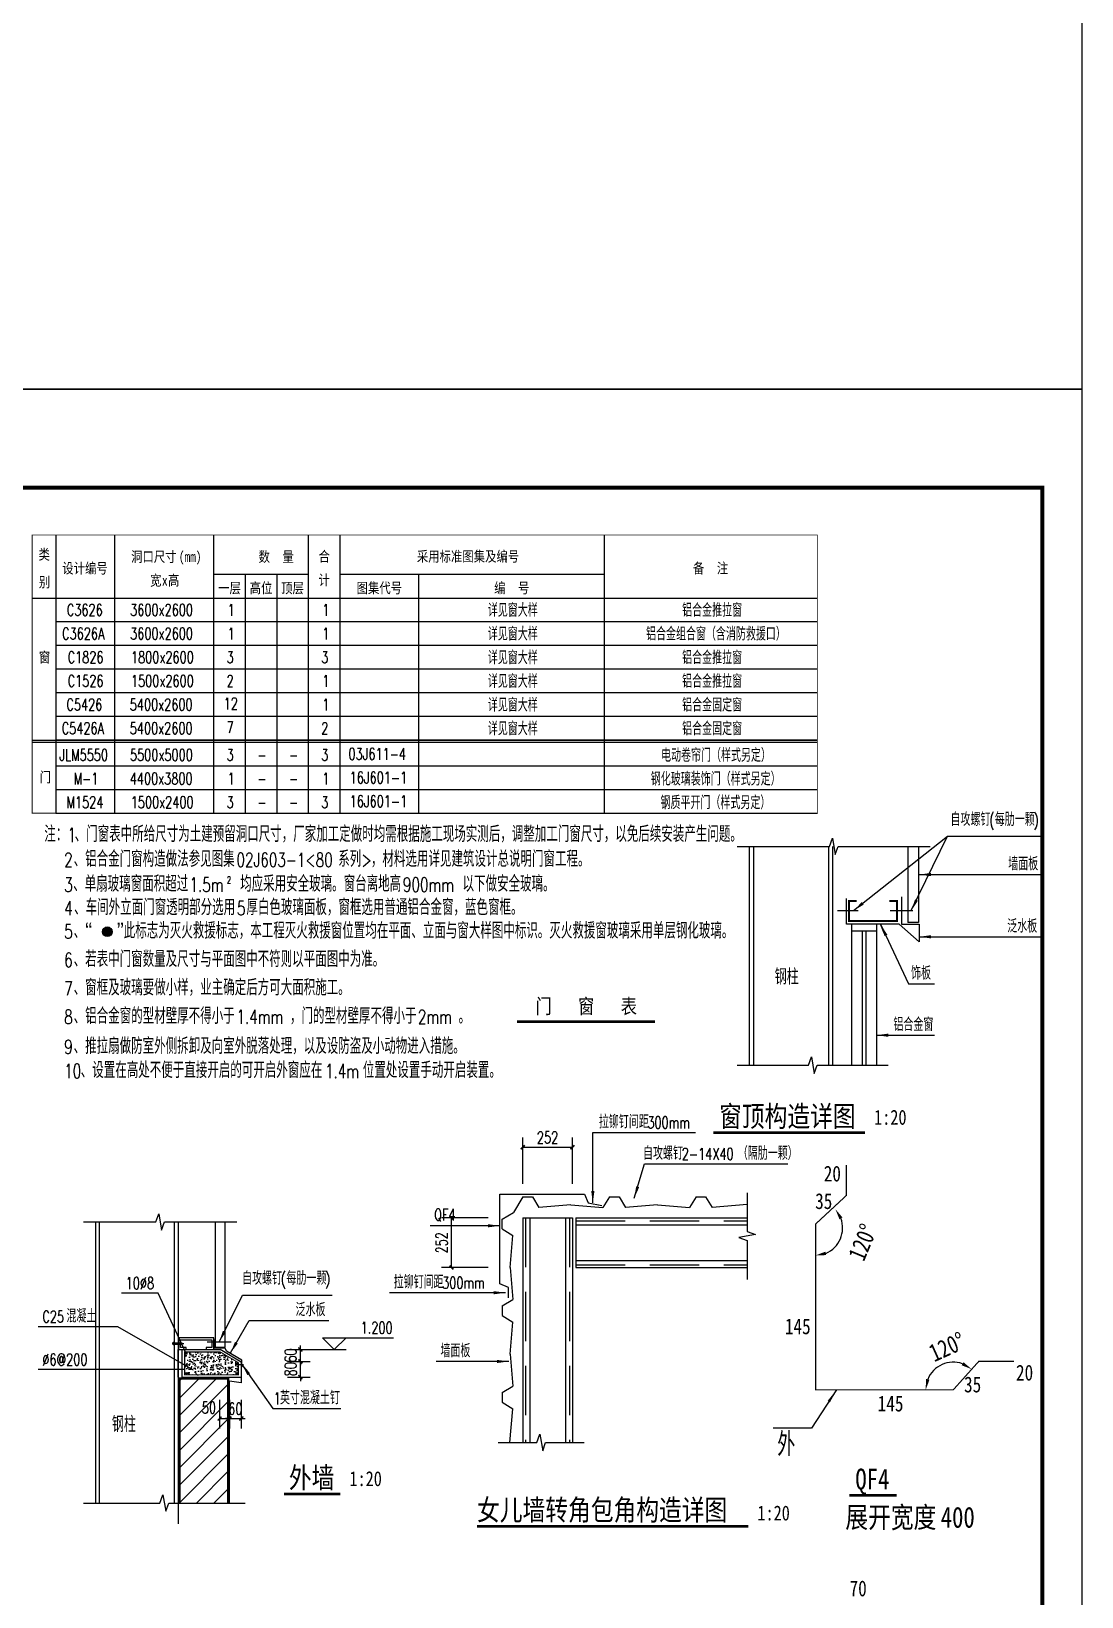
# Model space of a CAD drawing. Header units: millimetres. Extents: x 4455189 to 4808172, y 18512388 to 19204582.
# Drawn here: x 4773657 to 4786974, y 18526786 to 18546622 of the extents above; entities that cross this region are included whole.
import ezdxf

# ---------------------------------------------------------------- set-up
doc = ezdxf.new("R2010")
doc.units = ezdxf.units.MM
doc.header["$LTSCALE"] = 1000
doc.header["$MEASUREMENT"] = 0
doc.linetypes.add('DOTE', pattern=[2.42, 2, -0.2, 0.02, -0.2])
doc.linetypes.add('HIDDEN', pattern=[0.375, 0.25, -0.125])
doc.layers.get('Defpoints').update_dxf_attribs({"color": 1})
for name, color, linetype in [('AXIS_外部', 171, 'Continuous'), ('C型钢', 6, 'Continuous'), ('DOTE', 250, 'DOTE'), ('PUB_DIM', 161, 'Continuous'), ('PUB_TEXT', 7, 'Continuous'), ('PUB_WALL', 9, 'Continuous'), ('TK', 4, 'Continuous'), ('WALL', 9, 'Continuous'), ('WINDOW', 140, 'Continuous'), ('填充', 8, 'Continuous'), ('梁柱', 3, 'Continuous')]:
    doc.layers.add(name, color=color, linetype=linetype)
doc.styles.add('-宋体', font='', dxfattribs={"width": 0.8})
doc.styles.add('_TCH_DIM', font='SIMPLEX', dxfattribs={"bigfont": 'GBCBIG'})
doc.styles.add('_TCH_DIM_T3', font='SIMPLEX', dxfattribs={"width": 0.705882, "bigfont": 'GBCBIG'})
doc.styles.add('_TCH_LABEL', font='COMPLEX', dxfattribs={"bigfont": 'GBCBIG'})
doc.styles.add('TESD', font='tssdeng.shx', dxfattribs={"width": 0.8, "bigfont": '_hztxt.shx'})
doc.styles.add('YAYA', font='', dxfattribs={"width": 0.8, "height": 1})
doc.styles.add('宋体', font='', dxfattribs={"width": 0.8})
doc.styles.add('黑体', font='simhei.ttf', dxfattribs={"width": 0.8})
doc.styles.get('-宋体').set_extended_font_data('SimSun')
doc.styles.get('YAYA').set_extended_font_data('SimSun')
doc.styles.get('宋体').set_extended_font_data('SimSun')
doc.dimstyles.new('_TCH_ARCH&&20', dxfattribs={"dimtxt": 59.5, "dimasz": 20, "dimexe": 50, "dimexo": 60, "dimgap": 20, "dimtad": 1, "dimdec": 0, "dimzin": 0, "dimdsep": 46, "dimtxsty": '_TCH_DIM_T3', "dimblk": 'ARCHTICK', "dimcen": 0.09, "dimclrt": 7, "dimazin": 2, "dimtfac": 1, "dimtdec": 0, "dimtix": 1, "dimtmove": 2, "dimatfit": 3, "dimfxl": 0, "dimtolj": 1, "dimtzin": 0, "dimarcsym": 0})

# ---------------------------------------------------------------- blocks, each defined once
blk = doc.blocks.new('A$C5D7C7B29')
at = {"layer": 'PUB_TEXT', "style": '-宋体', "width": 0.8}
blk.add_text('70', height=400, dxfattribs=at).set_placement((16247, 10084))
blk = doc.blocks.new('_ArchTick')
at = {"color": 0, "linetype": 'ByBlock', "const_width": 0.4}
blk.add_lwpolyline([(-0.5, -0.5), (0.5, 0.5)], dxfattribs=at)
blk = doc.blocks.new('*D444')
at = {"layer": 'Defpoints', "color": 0}
for p in [(1866508.7, 18359504.1), (1866558.7, 18359504.1), (1866558.7, 18359348.6)]:
    blk.add_point(p, dxfattribs=at)
at = {"layer": 'PUB_DIM', "color": 0, "lineweight": -2}
for p, q in [((1866508.7, 18359444.1), (1866508.7, 18359298.6)), ((1866558.7, 18359444.1), (1866558.7, 18359298.6)), ((1866508.7, 18359348.6), (1866558.7, 18359348.6))]:
    blk.add_line(p, q, dxfattribs=at)
at = {"layer": 'PUB_DIM', "color": 0, "lineweight": -2, "xscale": 20, "yscale": 20, "zscale": 20, "rotation": 180}
blk.add_blockref('_ArchTick', (1866508.7, 18359348.6), dxfattribs=at)
at = {"layer": 'PUB_DIM', "color": 0, "lineweight": -2, "xscale": 20, "yscale": 20, "zscale": 20}
blk.add_blockref('_ArchTick', (1866558.7, 18359348.6), dxfattribs=at)
at = {"layer": 'PUB_DIM', "color": 7, "insert": (1866454.7, 18359403.6), "char_height": 59.5, "attachment_point": 5, "style": '_TCH_DIM_T3'}
blk.add_mtext('\\A1;50', dxfattribs=at)
blk = doc.blocks.new('*D445')
at = {"layer": 'Defpoints', "color": 0}
for p in [(1866558.7, 18359504.1), (1866618.7, 18359504.1), (1866618.7, 18359348.6)]:
    blk.add_point(p, dxfattribs=at)
at = {"layer": 'PUB_DIM', "color": 0, "lineweight": -2}
for p, q in [((1866558.7, 18359444.1), (1866558.7, 18359298.6)), ((1866618.7, 18359444.1), (1866618.7, 18359298.6)), ((1866558.7, 18359348.6), (1866538.7, 18359348.6)), ((1866558.7, 18359348.6), (1866618.7, 18359348.6)), ((1866618.7, 18359348.6), (1866638.7, 18359348.6))]:
    blk.add_line(p, q, dxfattribs=at)
at = {"layer": 'PUB_DIM', "color": 0, "lineweight": -2, "xscale": 20, "yscale": 20, "zscale": 20}
blk.add_blockref('_ArchTick', (1866558.7, 18359348.6), dxfattribs=at)
at = {"layer": 'PUB_DIM', "color": 0, "lineweight": -2, "xscale": 20, "yscale": 20, "zscale": 20, "rotation": 180}
blk.add_blockref('_ArchTick', (1866618.7, 18359348.6), dxfattribs=at)
at = {"layer": 'PUB_DIM', "color": 7, "insert": (1866588.7, 18359398.4), "char_height": 59.5, "attachment_point": 5, "style": '_TCH_DIM_T3'}
blk.add_mtext('\\A1;60', dxfattribs=at)
blk = doc.blocks.new('*D446')
at = {"layer": 'Defpoints', "color": 0}
for p in [(1866793.4, 18359638.3), (1866918.3, 18359638.3), (1866793.4, 18359558.3)]:
    blk.add_point(p, dxfattribs=at)
at = {"layer": 'PUB_DIM', "color": 0, "lineweight": -2}
for p, q in [((1866853.4, 18359638.3), (1866968.3, 18359638.3)), ((1866918.3, 18359638.3), (1866918.3, 18359658.3)), ((1866918.3, 18359558.3), (1866918.3, 18359638.3)), ((1866853.4, 18359558.3), (1866968.3, 18359558.3)), ((1866918.3, 18359558.3), (1866918.3, 18359538.3))]:
    blk.add_line(p, q, dxfattribs=at)
at = {"layer": 'PUB_DIM', "color": 0, "lineweight": -2, "xscale": 20, "yscale": 20, "zscale": 20}
for p, rotation in [((1866918.3, 18359638.3), 270), ((1866918.3, 18359558.3), 90)]:
    blk.add_blockref('_ArchTick', p, dxfattribs=dict(at, rotation=rotation))
at = {"layer": 'PUB_DIM', "color": 7, "insert": (1866868.6, 18359598.3), "char_height": 59.5, "attachment_point": 5, "rotation": 90, "style": '_TCH_DIM_T3'}
blk.add_mtext('\\A1;80', dxfattribs=at)
blk = doc.blocks.new('*D447')
at = {"layer": 'Defpoints', "color": 0}
for p in [(1866793.4, 18359698.3), (1866918.3, 18359698.3), (1866793.4, 18359638.3)]:
    blk.add_point(p, dxfattribs=at)
at = {"layer": 'PUB_DIM', "color": 0, "lineweight": -2}
for p, q in [((1866853.4, 18359698.3), (1866968.3, 18359698.3)), ((1866918.3, 18359698.3), (1866918.3, 18359718.3)), ((1866918.3, 18359638.3), (1866918.3, 18359698.3)), ((1866853.4, 18359638.3), (1866968.3, 18359638.3)), ((1866918.3, 18359638.3), (1866918.3, 18359618.3))]:
    blk.add_line(p, q, dxfattribs=at)
at = {"layer": 'PUB_DIM', "color": 0, "lineweight": -2, "xscale": 20, "yscale": 20, "zscale": 20}
for p, rotation in [((1866918.3, 18359698.3), 270), ((1866918.3, 18359638.3), 90)]:
    blk.add_blockref('_ArchTick', p, dxfattribs=dict(at, rotation=rotation))
at = {"layer": 'PUB_DIM', "color": 7, "insert": (1866868.6, 18359668.3), "char_height": 59.5, "attachment_point": 5, "rotation": 90, "style": '_TCH_DIM_T3'}
blk.add_mtext('\\A1;60', dxfattribs=at)
blk = doc.blocks.new('444')
for p, q in [((1866578.7, 18357961.8), (1866578.7, 18357576.5)), ((1866632.7, 18357961.8), (1866632.7, 18357576.5)), ((1866459, 18357521.7), (1866442.1, 18357564.7)), ((1866632.7, 18357576.5), (1866578.7, 18357576.5))]:
    blk.add_line(p, q)
at = {"color": 2}
blk.add_lwpolyline([(1866546, 18357705.5), (1866546, 18357567.7), (1866636, 18357567.7), (1866636, 18357477.7), (1866535.2, 18357567.7), (1866266.9, 18357567.7), (1866266.9, 18357697.7)], dxfattribs=at)
at = {"color": 8, "const_width": 8}
for points in [[(1866327.3, 18357635.9), (1866221.7, 18357635.9)], [(1866604.6, 18357635.9), (1866489.1, 18357635.9)]]:
    blk.add_lwpolyline(points, dxfattribs=at)
at = {"layer": 'PUB_DIM'}
for p, q in [((1866303.3, 18357635.9), (1866779.5, 18358013.2)), ((1866596.5, 18357635.9), (1866779.5, 18358013.2)), ((1866779.5, 18358013.2), (1867251.3, 18358013.2)), ((1866636, 18357818.9), (1866756, 18357818.9)), ((1866756, 18357818.9), (1867251.3, 18357818.9)), ((1866442.1, 18357564.7), (1866582.5, 18357265.2)), ((1866636, 18357503.5), (1866756, 18357503.5)), ((1866756, 18357503.5), (1867251.3, 18357503.5)), ((1866582.5, 18357265.2), (1866714.4, 18357265.2)), ((1866419.5, 18357004.6), (1866597.1, 18357004.6)), ((1866597.1, 18357004.6), (1866714.4, 18357004.6))]:
    blk.add_line(p, q, dxfattribs=at)
for points in [[(1865714.1, 18357961.8), (1866180.9, 18357961.8), (1866196.2, 18358003.8), (1866211, 18357919.8), (1866225.9, 18357961.8), (1866692.7, 18357961.8)], [(1865714.1, 18356852.2), (1866074.3, 18356852.2), (1866089.6, 18356894.2), (1866104.4, 18356810.2), (1866119.3, 18356852.2), (1866479.5, 18356852.2)]]:
    blk.add_lwpolyline(points, dxfattribs=at)
for points in [[(1866636, 18357818.9, 0, 16, 0), (1866696, 18357818.9, 0, 0, 0)], [(1866303.3, 18357635.9, 0, 16, 0), (1866350.4, 18357673.1, 0, 0, 0)], [(1866596.5, 18357635.9, 0, 16, 0), (1866622.7, 18357689.9, 0, 0, 0)], [(1866442.1, 18357564.7, 0, 16, 0), (1866467.6, 18357510.4, 0, 0, 0)], [(1866636, 18357503.5, 0, 16, 0), (1866696, 18357503.5, 0, 0, 0)], [(1866419.5, 18357004.6, 0, 16, 0), (1866479.5, 18357004.6, 0, 0, 0)]]:
    blk.add_lwpolyline(points, format="xyseb", dxfattribs=at)
at = {"layer": 'PUB_DIM', "const_width": 14}
blk.add_lwpolyline([(1865592.1, 18356510.9), (1866361.1, 18356510.9)], dxfattribs=at)
at = {"layer": 'WINDOW'}
for p, q in [((1866293.5, 18357567.7), (1866293.5, 18356852.2)), ((1866419.5, 18357531.7), (1866293.5, 18357531.7)), ((1866347.5, 18357531.7), (1866347.5, 18356852.2)), ((1866365.5, 18357531.7), (1866365.5, 18356852.2)), ((1866419.5, 18357567.7), (1866419.5, 18356852.2))]:
    blk.add_line(p, q, dxfattribs=at)
at = {"layer": 'WINDOW', "const_width": 10}
blk.add_lwpolyline([(1866484.2, 18357685.5), (1866523.5, 18357685.5), (1866523.5, 18357583.3), (1866280.1, 18357583.3), (1866280.1, 18357685.5), (1866319.4, 18357685.5)], dxfattribs=at)
at = {"layer": '梁柱'}
for p, q in [((1865774.1, 18357961.8), (1865774.1, 18356852.2)), ((1865795.7, 18357961.8), (1865795.7, 18356852.2)), ((1866175.7, 18357961.8), (1866175.7, 18356852.2)), ((1866197.3, 18357961.8), (1866197.3, 18356852.2))]:
    blk.add_line(p, q, dxfattribs=at)
at = {"layer": 'PUB_TEXT', "style": '_TCH_DIM'}
for s, p in [('自攻螺钉', (1866795.1, 18358065.4)), ('每肋一颗', (1867019.7, 18358065.4)), ('墙面板', (1867088.1, 18357839.9)), ('泛水板', (1867082.9, 18357524.5)), ('饰板', (1866595.1, 18357286.2)), ('铝合金窗', (1866505.7, 18357025.6))]:
    blk.add_text(s, height=67.52, dxfattribs=at).set_placement(p)
at = {"layer": 'PUB_TEXT'}
for s, height, style, width, p in [('(', 59.5, '_TCH_DIM', 0.705882, (1866991.7, 18358065.4)), (')', 59.5, '_TCH_DIM', 0.705882, (1867216.3, 18358065.4)), ('钢柱', 80, 'TESD', 0.8, (1865903.8, 18357260.9)), ('窗顶构造详图', 105.74, '宋体', 0.8, (1865621.7, 18356540.9)), ('1:20', 75.53, '宋体', 0.8, (1866407.8, 18356550.9))]:
    blk.add_text(s, height=height, dxfattribs=dict(at, style=style, width=width)).set_placement(p)
blk = doc.blocks.new('_ARROW')
blk.add_solid([(0, 0), (-1, 0.1), (-1, -0.1)])
blk = doc.blocks.new('*D448')
at = {"layer": 'Defpoints', "color": 0}
for p in [(1959364.5, 18606336.6), (1959610, 18606336.6), (1959610, 18606084.6)]:
    blk.add_point(p, dxfattribs=at)
at = {"layer": 'PUB_DIM', "color": 0, "lineweight": -2}
for p, q in [((1959550, 18606336.6), (1959314.5, 18606336.6)), ((1959364.5, 18606084.6), (1959364.5, 18606336.6)), ((1959550, 18606084.6), (1959314.5, 18606084.6))]:
    blk.add_line(p, q, dxfattribs=at)
at = {"layer": 'PUB_DIM', "color": 0, "lineweight": -2, "xscale": 20, "yscale": 20, "zscale": 20}
for p, rotation in [((1959364.5, 18606336.6), 90), ((1959364.5, 18606084.6), 270)]:
    blk.add_blockref('_ArchTick', p, dxfattribs=dict(at, rotation=rotation))
at = {"layer": 'PUB_DIM', "color": 7, "insert": (1959314.8, 18606210.6), "char_height": 59.5, "attachment_point": 5, "rotation": 90, "style": '_TCH_DIM_T3'}
blk.add_mtext('\\A1;252', dxfattribs=at)
blk = doc.blocks.new('*D449')
at = {"layer": 'Defpoints', "color": 0}
for p in [(1959977.8, 18606694.3), (1959725.8, 18606448.8), (1959977.8, 18606448.8)]:
    blk.add_point(p, dxfattribs=at)
at = {"layer": 'PUB_DIM', "color": 0, "lineweight": -2}
for p, q in [((1959725.8, 18606508.8), (1959725.8, 18606744.3)), ((1959977.8, 18606508.8), (1959977.8, 18606744.3)), ((1959725.8, 18606694.3), (1959977.8, 18606694.3))]:
    blk.add_line(p, q, dxfattribs=at)
at = {"layer": 'PUB_DIM', "color": 0, "lineweight": -2, "xscale": 20, "yscale": 20, "zscale": 20, "rotation": 180}
blk.add_blockref('_ArchTick', (1959725.8, 18606694.3), dxfattribs=at)
at = {"layer": 'PUB_DIM', "color": 0, "lineweight": -2, "xscale": 20, "yscale": 20, "zscale": 20}
blk.add_blockref('_ArchTick', (1959977.8, 18606694.3), dxfattribs=at)
at = {"layer": 'PUB_DIM', "color": 7, "insert": (1959851.8, 18606744), "char_height": 59.5, "attachment_point": 5, "style": '_TCH_DIM_T3'}
blk.add_mtext('\\A1;252', dxfattribs=at)
blk = doc.blocks.new('GeYuanFrame_53740126', base_point=(18.76, 4.34))
at = {"layer": 'TK'}
blk.add_line((43.76, 414.34), (602.76, 414.34), dxfattribs=at)
blk.add_lwpolyline([(18.76, 424.34), (612.76, 424.34), (612.76, 4.34), (18.76, 4.34), (18.76, 424.34)], dxfattribs=at)
at = {"layer": 'TK', "const_width": 1}
blk.add_lwpolyline([(602.76, 414.34), (43.76, 414.34), (43.76, 14.34), (602.76, 14.34)], close=True, dxfattribs=at)
blk = doc.blocks.new('333')
h = blk.add_hatch()
h.set_pattern_fill('混凝土', color=8, scale=6, style=0)
h.set_pattern_definition([(50, (-3829293.443, 456875.774), (43.035610956, -3.7651281), [4.5, -49.5]), (355, (-3829293.443, 456875.774), (-8.32508002, 45.13152802), [3.6, -39.6]), (100.4514, (-3829289.857, 456875.46), (34.7105629, 41.36637252), [3.8244114, -42.06852672]), (46.1842, (-3829293.443, 456887.774), (64.03446292, -9.93114086), [6.75, -74.25]), (96.6356, (-3829288.107, 456886.947), (56.07976233, 58.44707225), [5.73661728, -63.10278]), (351.1842, (-3829293.44, 456887.774), (56.0797167, 58.44711606), [5.4, -59.4]), (21, (-3829287.443, 456884.774), (35.81442313, -24.15713344), [4.5, -49.5]), (326, (-3829287.443, 456884.774), (14.59891992, 43.5090027), [3.6, -39.6]), (71.4514, (-3829284.46, 456882.76), (50.413357715, 19.3518298), [3.8244114, -42.06852672]), (37.5, (-3829293.443, 456875.774), (0.729591319, 19.97363123), [0, -39.12, 0, -40.2, 0, -39.75]), (7.5, (-3829293.443, 456875.774), (15.784172247, 23.664702713), [0, -22.92, 0, -38.22, 0, -15.15]), (327.5, (-3829306.823, 456875.774), (32.02934617, -1.353292304), [0, -15, 0, -46.8, 0, -62.1]), (317.5, (-3829312.823, 456875.774), (34.99117016, 6.00629894), [0, -19.5, 0, -31.08, 0, -44.1])])
h.paths.add_polyline_path([(1866601.7, 18359623.9, -0.14853), (1866601, 18359621.5), (1866603.9, 18359621.5), (1866603.9, 18359623.2), (1866603.9, 18359631.7), (1866512.4, 18359686), (1866508.2, 18359685.2, -0.414214), (1866512.5, 18359680.9, -1), (1866503.9, 18359680.9, -0.414214), (1866508.2, 18359685.2), (1866335, 18359686), (1866336.9, 18359681.9, -0.546875), (1866343, 18359677.9, -1), (1866334.4, 18359677.9, -0.292929), (1866336.9, 18359681.9), (1866335, 18359686), (1866331.4, 18359686), (1866331.4, 18359623.2), (1866331.4, 18359570.5), (1866603.9, 18359570.5), (1866603, 18359577.7, -1), (1866594.4, 18359577.7, -1), (1866603, 18359577.7), (1866603.9, 18359621.5), (1866601, 18359621.5, -0.741357), (1866593.1, 18359623.9, -1)])
h.paths.add_polyline_path([(1866342.2, 18359577.7, -1), (1866333.6, 18359577.7, -1)], flags=16)
for points in [[(1866343, 18359677.9, 1), (1866334.4, 18359677.9, 1)], [(1866512.5, 18359680.9, 1), (1866503.9, 18359680.9, 1)], [(1866342.2, 18359577.7, 1), (1866333.6, 18359577.7, 1)], [(1866601.7, 18359623.9, 1), (1866593.1, 18359623.9, 1)], [(1866603, 18359577.7, 1), (1866594.4, 18359577.7, 1)]]:
    blk.add_hatch(color=256).paths.add_polyline_path(points)
at = {"layer": '填充'}
h = blk.add_hatch(dxfattribs=at)
h.set_pattern_fill('ANSI31', color=256, scale=500, style=0)
h.set_pattern_definition([(45, (1882112.5, 18446482.18), (-44.194174, 44.194174), [])])
h.paths.add_polyline_path([(1866552.7, 18359552.3), (1866304.7, 18359552.3), (1866304.7, 18358920.4), (1866552.7, 18358920.4)])
h.paths.add_polyline_path([(1866416.8, 18359457.6), (1866570.2, 18359457.6), (1866570.2, 18359367.6), (1866416.8, 18359367.6)], flags=9)
for p, q in [((1866485.5, 18360345), (1866485.5, 18359710)), ((1866535.5, 18360345), (1866535.5, 18359710)), ((1866277.4, 18359732.3), (1866313.6, 18359732.3)), ((1866277.4, 18359725.9), (1866313.6, 18359725.9)), ((1866298.7, 18359558.3), (1866298.7, 18359698.3)), ((1866313.6, 18359732.3), (1866327.1, 18359729.1)), ((1866313.6, 18359725.9), (1866327.1, 18359729.1)), ((1866317.6, 18359698.3), (1866511.3, 18359698.3)), ((1866318.7, 18359558.3), (1866318.7, 18359698.3)), ((1866485.5, 18359710), (1866535.5, 18359710)), ((1866618.7, 18359634.6), (1866511.3, 18359698.3)), ((1866618.7, 18359634.6), (1866618.7, 18359529.4)), ((1866651.3, 18359586.5), (1866622, 18359622.2)), ((1866318.7, 18359558.3), (1866618.7, 18359558.3)), ((1866618.7, 18359529.4), (1866558.7, 18359537.6))]:
    blk.add_line(p, q)
at = {"color": 2}
blk.add_lwpolyline([(1866622, 18359608.2), (1866622, 18359643.7), (1866543.8, 18359690), (1866537.3, 18359706.1), (1866482.5, 18359706.1), (1866482.5, 18359749.5)], dxfattribs=at)
blk.add_lwpolyline([(1866273.8, 18359736.4), (1866276.4, 18359736.4), (1866277.4, 18359735.4), (1866277.4, 18359722.9), (1866276.4, 18359721.9), (1866273.8, 18359721.9), (1866272.8, 18359722.9), (1866272.8, 18359735.4)], close=True)
blk.add_lwpolyline([(1866331.4, 18359623.2, 6, 6, 0), (1866331.4, 18359686, 6, 6, 0), (1866512.4, 18359686, 5, 5, 0), (1866603.9, 18359631.7, 5, 5, 0), (1866603.9, 18359631.7, 5, 5, 0), (1866603.9, 18359623.2, 5, 5, 0)], format="xyseb")
at = {"color": 8}
for points, const_width in [([(1866444.7, 18359736.1), (1866567.9, 18359736.1)], 6), ([(1866596.6, 18359621.5), (1866631.5, 18359621.5)], 8)]:
    blk.add_lwpolyline(points, dxfattribs=dict(at, const_width=const_width))
at = {"const_width": 6}
for points in [[(1866603.9, 18359623.2), (1866603.9, 18359570.5), (1866331.4, 18359570.5), (1866331.4, 18359623.2)], [(1866590.6, 18359635), (1866590.6, 18359613.4)], [(1866591.3, 18359571.8), (1866591.3, 18359588.2)]]:
    blk.add_lwpolyline(points, dxfattribs=at)
for centre in [(1866338.7, 18359677.9), (1866508.2, 18359680.9), (1866337.9, 18359577.7), (1866597.4, 18359623.9), (1866598.7, 18359577.7)]:
    blk.add_circle(centre, 4.33)
blk.add_arc((1866272.8, 18359729.1), 3.2, 90, 270)
at = {"layer": 'C型钢'}
blk.add_lwpolyline([(1866439.8, 18359698.3), (1866479.8, 18359698.3), (1866479.8, 18359758.3), (1866299.8, 18359758.3), (1866299.8, 18359698.3), (1866339.8, 18359698.3), (1866339.8, 18359708.3), (1866309.8, 18359708.3), (1866309.8, 18359748.3), (1866469.8, 18359748.3), (1866469.8, 18359708.3), (1866439.8, 18359708.3)], close=True, dxfattribs=at)
at = {"layer": 'DOTE'}
blk.add_line((1866298.7, 18360306.7), (1866298.7, 18358814.2), dxfattribs=at)
at = {"layer": 'PUB_DIM'}
for p, q in [((1866197.9, 18359984.1), (1866011.6, 18359984.1)), ((1866338.7, 18359677.9), (1866197.9, 18359984.1)), ((1866506.3, 18359736.1), (1866624.5, 18359974.5)), ((1866624.5, 18359974.5), (1867079.1, 18359974.5)), ((1866564.1, 18359680.9), (1866658.6, 18359846.3)), ((1866658.6, 18359846.3), (1867062.3, 18359846.3)), ((1865992.8, 18359814.1), (1865589, 18359814.1)), ((1866377.2, 18359594.1), (1865992.8, 18359814.1)), ((1867090.3, 18359698.3), (1867030.3, 18359758.3)), ((1867030.3, 18359758.3), (1867390.3, 18359758.3)), ((1867090.3, 18359698.3), (1867150.3, 18359758.3)), ((1866950.3, 18359698.3), (1867150.3, 18359698.3)), ((1865634.2, 18359596.8), (1865589, 18359596.8)), ((1866331.4, 18359596.8), (1865634.2, 18359596.8)), ((1866622, 18359622.2), (1866779.5, 18359399.5)), ((1866779.5, 18359399.5), (1867123.4, 18359399.5))]:
    blk.add_line(p, q, dxfattribs=at)
for points in [[(1865818.7, 18360345), (1866184.6, 18360345), (1866199.9, 18360387), (1866214.7, 18360303), (1866229.6, 18360345), (1866595.5, 18360345)], [(1865818.7, 18358920.4), (1866206.2, 18358920.4), (1866221.5, 18358962.4), (1866236.3, 18358878.4), (1866251.2, 18358920.4), (1866638.7, 18358920.4)]]:
    blk.add_lwpolyline(points, dxfattribs=at)
for points in [[(1866506.3, 18359736.1, 0, 16, 0), (1866532.9, 18359789.9, 0, 0, 0)], [(1866564.1, 18359680.9, 0, 16, 0), (1866593.8, 18359733, 0, 0, 0)], [(1866622, 18359622.2, 0, 16, 0), (1866656.6, 18359573.2, 0, 0, 0)]]:
    blk.add_lwpolyline(points, format="xyseb", dxfattribs=at)
at = {"layer": 'PUB_DIM', "const_width": 14}
blk.add_lwpolyline([(1866834.6, 18358966.1), (1867120.6, 18358966.1)], dxfattribs=at)
at = {"layer": 'WALL'}
for p, q in [((1866298.7, 18359558.3), (1866298.7, 18358920.4)), ((1866558.7, 18358920.4), (1866558.7, 18359537.6))]:
    blk.add_line(p, q, dxfattribs=at)
at = {"layer": 'WALL', "const_width": 12}
blk.add_lwpolyline([(1866552.7, 18358920.4), (1866552.7, 18359552.3), (1866304.7, 18359552.3), (1866304.7, 18358920.4)], dxfattribs=at)
at = {"layer": '梁柱'}
for p, q in [((1865878.7, 18360345), (1865878.7, 18358920.4)), ((1865898.7, 18360345), (1865898.7, 18358920.4)), ((1866278.7, 18360345), (1866278.7, 18358920.4)), ((1866298.7, 18360345), (1866298.7, 18358920.4))]:
    blk.add_line(p, q, dxfattribs=at)
at = {"layer": 'PUB_TEXT'}
for s, height, style, width, p in [('10%%C8', 59.5, '_TCH_DIM', 0.705882, (1866032.6, 18360005.1)), ('(', 59.5, '_TCH_DIM', 0.705882, (1866819.5, 18360026.6)), (')', 59.5, '_TCH_DIM', 0.705882, (1867044.1, 18360026.6)), ('C25', 59.5, '_TCH_DIM', 0.705882, (1865610, 18359835.1)), ('1.200', 59.5, '_TCH_DIM', 0.705882, (1867224.3, 18359779.3)), ('%%C6@200', 59.5, '_TCH_DIM', 0.705882, (1865610, 18359617.8)), ('1', 59.5, '_TCH_DIM', 0.705882, (1866783, 18359420.5)), ('钢柱', 80, 'TESD', 0.8, (1865962.7, 18359279.7)), ('外墙', 105.74, '宋体', 0.8, (1866860.1, 18358996.1)), ('1:20', 75.53, '宋体', 0.8, (1867167.3, 18359006.1))]:
    blk.add_text(s, height=height, dxfattribs=dict(at, style=style, width=width)).set_placement(p)
at = {"layer": 'PUB_TEXT', "style": '_TCH_DIM'}
for s, p in [('自攻螺钉', (1866622.9, 18360026.6)), ('每肋一颗', (1866847.5, 18360026.6)), ('混凝土', (1865732, 18359835.1)), ('泛水板', (1866893.8, 18359867.3)), ('英寸混凝土钉', (1866815, 18359420.5))]:
    blk.add_text(s, height=67.52, dxfattribs=at).set_placement(p)
at = {"layer": 'PUB_DIM'}
for p1, p2, distance, picture, middle in [((1866793.4, 18359638.3), (1866793.4, 18359698.3), -124.9, '*D447', (1866868.6, 18359668.3)), ((1866793.4, 18359558.3), (1866793.4, 18359638.3), -124.9, '*D446', (1866868.6, 18359598.3)), ((1866558.7, 18359504.1), (1866618.7, 18359504.1), -155.4, '*D445', (1866588.7, 18359398.4))]:
    dim = blk.add_aligned_dim(p1=p1, p2=p2, distance=distance, dimstyle='_TCH_ARCH&&20', dxfattribs=at)
    dim.commit()
    dim.dimension.update_dxf_attribs({"geometry": picture, "text_midpoint": middle})
dim = blk.add_linear_dim(base=(1866558.7, 18359348.6), p1=(1866508.7, 18359504.1), p2=(1866558.7, 18359504.1), angle=0, dimstyle='_TCH_ARCH&&20', dxfattribs=at)
dim.commit()
dim.dimension.update_dxf_attribs({"geometry": '*D444', "text_midpoint": (1866454.7, 18359403.6), "dimtype": 161})
blk = doc.blocks.new('4A')
at = {"color": 3}
for p, q in [((1959726.3, 18606442.4), (1959678.4, 18606363.1)), ((1959726.3, 18606442.4), (1959775, 18606442.4)), ((1959775, 18606442.4), (1959807.6, 18606388.4)), ((1960165.5, 18606442.4), (1960132.9, 18606388.4)), ((1960165.5, 18606442.4), (1960214.2, 18606442.4)), ((1960214.2, 18606442.4), (1960246.8, 18606388.4)), ((1960604.7, 18606442.4), (1960572.1, 18606388.4)), ((1960604.7, 18606442.4), (1960653.4, 18606442.4)), ((1960653.4, 18606442.4), (1960686, 18606388.4)), ((1959622.2, 18606329.1), (1959678.4, 18606363.1)), ((1959970.2, 18606402.8), (1959807.6, 18606388.4)), ((1959970.2, 18606402.8), (1960132.9, 18606388.4)), ((1960409.4, 18606402.8), (1960246.8, 18606388.4)), ((1960409.4, 18606402.8), (1960572.1, 18606388.4)), ((1960864.6, 18606404.2), (1960686, 18606388.4)), ((1959622.2, 18606280.5), (1959622.2, 18606329.1)), ((1959622.2, 18606280.5), (1959676.2, 18606247.8)), ((1959726, 18606336.6), (1959978, 18606336.6)), ((1959726, 18606336.6), (1959726, 18605198.1)), ((1959762, 18606336.6), (1959762, 18605198.1)), ((1959942, 18606336.6), (1959942, 18605198.1)), ((1959978, 18606336.6), (1959978, 18605198.1)), ((1959996, 18606336.6), (1959996, 18606084.6)), ((1959996, 18606336.6), (1960864.6, 18606336.6)), ((1959996, 18606300.6), (1960864.6, 18606300.6)), ((1959661.8, 18606085.2), (1959676.2, 18606247.8)), ((1959996, 18606120.6), (1960864.6, 18606120.6)), ((1959661.8, 18606085.2), (1959676.2, 18605922.6)), ((1959996, 18606084.6), (1960864.6, 18606084.6)), ((1959622.2, 18605889.9), (1959676.2, 18605922.6)), ((1959622.2, 18605889.9), (1959622.2, 18605841.3)), ((1959622.2, 18605841.3), (1959676.2, 18605808.6)), ((1959661.8, 18605646), (1959676.2, 18605808.6)), ((1959661.8, 18605646), (1959676.2, 18605483.4)), ((1959622.2, 18605450.7), (1959676.2, 18605483.4)), ((1959622.2, 18605450.7), (1959622.2, 18605402.1)), ((1959622.2, 18605402.1), (1959676.2, 18605369.4)), ((1959661, 18605198.1), (1959676.2, 18605369.4))]:
    blk.add_line(p, q, dxfattribs=at)
at = {"color": 4, "linetype": 'HIDDEN'}
for p, q in [((1959740.4, 18606336.6), (1959740.4, 18605198.1)), ((1959963.6, 18606336.6), (1959963.6, 18605198.1)), ((1959996, 18606322.2), (1960864.6, 18606322.2)), ((1959996, 18606099), (1960864.6, 18606099))]:
    blk.add_line(p, q, dxfattribs=at)
at = {"color": 2}
blk.add_lwpolyline([(1959654.3, 18605930.7), (1959654.3, 18605983.6), (1959610, 18606002), (1959610, 18606456.9), (1960039.5, 18606456.9), (1960057.8, 18606412.5), (1960127.5, 18606398.5)], dxfattribs=at)
at = {"color": 0, "linetype": 'ByBlock'}
for centre, start, end in [((1961208.4, 18606285.6), 292.8853, 20.30957), ((1961909.5, 18605465.1), 70.33966, 157.76394)]:
    blk.add_arc(centre, 140, start, end, dxfattribs=at)
for points in [[(1961347.4, 18606338.9), (1961332, 18606329.5), (1961311.6, 18606380.3)], [(1961261, 18606165.4), (1961264.7, 18606147.8), (1961210, 18606145.6)], [(1961952, 18605589.3), (1961961.2, 18605604.7), (1962003, 18605569.4)], [(1961771.1, 18605519.9), (1961788.7, 18605516.4), (1961769.5, 18605465.1)]]:
    blk.add_solid(points, dxfattribs=at)
at = {"layer": 'Defpoints', "color": 0, "linetype": 'ByBlock'}
for p in [(1961306.8, 18606185.9), (1961904.4, 18605605.1), (1962038.6, 18605609.1), (1961211.6, 18605465.1), (1961909.5, 18605465.1), (1961909.5, 18605465.1)]:
    blk.add_point(p, dxfattribs=at)
at = {"layer": 'PUB_DIM'}
for p, q in [((1960081.4, 18606412.2), (1960081.4, 18606769.2)), ((1960081.4, 18606769.2), (1960602.9, 18606769.2)), ((1960291.5, 18606436.5), (1960343.5, 18606609.7)), ((1960343.5, 18606609.7), (1961070.3, 18606609.7)), ((1959295.6, 18606296.4), (1959256.1, 18606296.4)), ((1959610, 18606296.4), (1959295.6, 18606296.4)), ((1959380, 18605957.1), (1959050.5, 18605957.1)), ((1959638.7, 18605957.1), (1959380, 18605957.1)), ((1959497.2, 18605608.7), (1959287.7, 18605608.7)), ((1959655, 18605608.7), (1959497.2, 18605608.7))]:
    blk.add_line(p, q, dxfattribs=at)
for points in [[(1960291.5, 18606436.5, 0, 16, 0), (1960308.7, 18606494, 0, 0, 0)], [(1960081.4, 18606412.2, 0, 16, 0), (1960081.4, 18606472.2, 0, 0, 0)], [(1959610, 18606296.4, 0, 16, 0), (1959550, 18606296.4, 0, 0, 0)], [(1959638.7, 18605957.1, 0, 16, 0), (1959578.7, 18605957.1, 0, 0, 0)], [(1959655, 18605608.7, 0, 16, 0), (1959595, 18605608.7, 0, 0, 0)]]:
    blk.add_lwpolyline(points, format="xyseb", dxfattribs=at)
for points in [[(1960864.6, 18606464.2), (1960864.6, 18606266.9), (1960906.6, 18606251.6), (1960822.6, 18606236.8), (1960864.6, 18606221.9), (1960864.6, 18606024.6)], [(1961317.4, 18605465.1), (1961189.8, 18605270.1), (1960996.3, 18605270.1)], [(1959601, 18605198.1), (1959797, 18605198.1), (1959812.3, 18605240.1), (1959827.1, 18605156.1), (1959842, 18605198.1), (1960038, 18605198.1)]]:
    blk.add_lwpolyline(points, dxfattribs=at)
at = {"layer": 'PUB_DIM', "const_width": 14}
for points in [[(1961382.7, 18604929.7), (1961621.5, 18604929.7)], [(1959494.2, 18604773.4), (1960869.5, 18604773.4)]]:
    blk.add_lwpolyline(points, dxfattribs=at)
at = {"layer": 'PUB_TEXT', "const_width": 6}
blk.add_lwpolyline([(1962218, 18605609.1), (1962038.6, 18605609.1), (1961909.5, 18605465.1), (1961211.6, 18605465.1), (1961211.6, 18606305.6), (1961366.7, 18606449.5), (1961366.7, 18606604.5)], dxfattribs=at)
at = {"layer": 'PUB_DIM', "xscale": -72.00000184469263, "yscale": 72.00000184468618, "zscale": 72.00000184468614, "rotation": 236.802416296985}
blk.add_blockref('_ARROW', (1961317.4, 18605465.1), dxfattribs=at)
at = {"color": 0, "linetype": 'ByBlock', "char_height": 90, "attachment_point": 5, "style": '-宋体'}
for insert, rotation in [((1961450.1, 18606212.9), 67.38791), ((1961877.9, 18605682.3), 24.20755)]:
    blk.add_mtext('\\A1;120°', dxfattribs=dict(at, insert=insert, rotation=rotation))
at = {"layer": 'PUB_TEXT', "style": '_TCH_DIM'}
for s, p in [('拉铆钉间距', (1960112.1, 18606790.2)), ('自攻螺钉', (1960336, 18606630.7)), ('（隔肋一颗）', (1960816.6, 18606630.7)), ('拉铆钉间距', (1959071.5, 18605978.1)), ('墙面板', (1959308.7, 18605629.7))]:
    blk.add_text(s, height=67.52, dxfattribs=at).set_placement(p)
at = {"layer": 'PUB_TEXT'}
for s, height, style, width, p in [('300mm', 59.5, '_TCH_DIM', 0.705882, (1960357.9, 18606790.2)), ('2-14X40', 59.5, '_TCH_DIM', 0.705882, (1960532.6, 18606630.7)), ('20', 80, '-宋体', 0.8, (1961252.6, 18606520.9)), ('35', 80, '-宋体', 0.8, (1961208.9, 18606381.4)), ('QF4', 59.5, '_TCH_DIM', 0.705882, (1959277.1, 18606323.1)), ('300mm', 59.5, '_TCH_DIM', 0.705882, (1959317.3, 18605978.1)), ('145', 80, '-宋体', 0.8, (1961055.4, 18605746.6)), ('20', 80, '-宋体', 0.8, (1962227.6, 18605512.1)), ('35', 80, '-宋体', 0.8, (1961964.1, 18605452)), ('145', 80, '-宋体', 0.8, (1961526.2, 18605355.5)), ('外', 120, 'TESD', 0.8, (1961016.9, 18605128.6)), ('QF4', 105.74, '宋体', 0.8, (1961412.7, 18604959.7)), ('女儿墙转角包角构造详图', 105.738, '宋体', 0.8, (1959494.2, 18604803.4)), ('1:20', 75.53, '宋体', 0.8, (1960916.1, 18604802.8)), ('展开宽度', 105.74, '宋体', 0.8, (1961361.9, 18604766.1)), ('400', 105.74, '宋体', 0.8, (1961845.8, 18604766.1))]:
    blk.add_text(s, height=height, dxfattribs=dict(at, style=style, width=width)).set_placement(p)
at = {"layer": 'PUB_DIM'}
for p1, p2, picture, middle in [((1959725.8, 18606448.8), (1959977.8, 18606448.8), '*D449', (1959851.8, 18606744)), ((1959610, 18606084.6), (1959610, 18606336.6), '*D448', (1959314.8, 18606210.6))]:
    dim = blk.add_aligned_dim(p1=p1, p2=p2, distance=245.5, dimstyle='_TCH_ARCH&&20', dxfattribs=at)
    dim.commit()
    dim.dimension.update_dxf_attribs({"geometry": picture, "text_midpoint": middle})

msp = doc.modelspace()

# ---------------------------------------------------------------- hatches: boundary and pattern name
h = msp.add_hatch(color=1)
edge = h.paths.add_edge_path()
edge.add_arc((4774620.5, 18535212.6), 60, 0, 360)

# ---------------------------------------------------------------- linework, layer by layer
for p, q in [((4774717.8, 18536714.7), (4774717.8, 18540239.7)), ((4777167.8, 18539739.7), (4775967.8, 18539739.7)), ((4780917.8, 18539739.7), (4777567.8, 18539739.7)), ((4783622.7, 18539139.7), (4773967.8, 18539139.7)), ((4783622.7, 18538839.7), (4773967.8, 18538839.7)), ((4783622.7, 18538539.7), (4773967.8, 18538539.7)), ((4783622.7, 18538239.7), (4773967.8, 18538239.7)), ((4783622.7, 18538239.7), (4773967.8, 18538239.7)), ((4783622.7, 18537939.7), (4773967.8, 18537939.7)), ((4783622.7, 18537639.7), (4773967.8, 18537639.7)), ((4783622.7, 18537639.7), (4773967.8, 18537639.7)), ((4783622.7, 18537639.7), (4773967.8, 18537639.7)), ((4783622.7, 18537639.7), (4773967.8, 18537639.7)), ((4783622.7, 18537639.7), (4773967.8, 18537639.7)), ((4783622.7, 18537639.7), (4773967.8, 18537639.7)), ((4783622.7, 18537639.7), (4773967.8, 18537639.7)), ((4783622.7, 18537639.7), (4773967.8, 18537639.7))]:
    msp.add_line(p, q)
msp.add_lwpolyline([(4786974.2, 18542088.3), (4767459.5, 18542088.3), (4767459.5, 18556210.3), (4786974.2, 18556210.3)], close=True)
at = {"color": 0}
msp.add_circle((4774620.5, 18535212.6), 60, dxfattribs=at)
at = {"layer": 'PUB_DIM', "const_width": 35}
msp.add_lwpolyline([(4779812.7, 18534072.4), (4781562.7, 18534072.4)], dxfattribs=at)
at = {"layer": 'PUB_TEXT'}
for p, q in [((4773967.8, 18540239.7), (4773967.8, 18536714.7)), ((4775967.8, 18540232.3), (4775967.8, 18536714.7)), ((4777167.8, 18540237.2), (4777167.8, 18536714.7)), ((4777567.8, 18540239.7), (4777567.8, 18536714.7)), ((4780917.8, 18540239.7), (4780917.8, 18536714.7)), ((4776367.8, 18539739.7), (4776367.8, 18536714.7)), ((4776767.8, 18539739.7), (4776767.8, 18536714.7)), ((4776767.8, 18539739.7), (4776767.8, 18536714.7)), ((4776767.8, 18539739.7), (4776767.8, 18536714.7)), ((4776767.8, 18539739.7), (4776767.8, 18536714.7)), ((4777167.8, 18539739.7), (4777167.8, 18536714.7)), ((4778567.8, 18539739.7), (4778567.8, 18536714.7)), ((4773667.8, 18539439.7), (4783622.7, 18539439.7)), ((4773667.8, 18537639.7), (4783622.7, 18537639.7)), ((4773667.8, 18537614.7), (4783622.7, 18537614.7)), ((4773967.8, 18537614.7), (4783622.7, 18537614.7)), ((4773967.8, 18537314.7), (4780917.8, 18537314.7)), ((4773967.8, 18537314.7), (4783622.7, 18537314.7)), ((4773967.8, 18537014.7), (4783622.7, 18537014.7)), ((4773967.8, 18536714.7), (4783622.7, 18536714.7))]:
    msp.add_line(p, q, dxfattribs=at)
at = {"layer": 'PUB_TEXT', "const_width": 10}
msp.add_lwpolyline([(4783622.7, 18536714.7), (4783622.7, 18540239.7), (4773667.8, 18540239.7), (4773667.8, 18536714.7)], close=True, dxfattribs=at)

# ---------------------------------------------------------------- block references
at = {"xscale": 0.5, "yscale": 0.5, "zscale": 0.5}
msp.add_blockref('A$C5D7C7B29', (4775907.6, 18521748.9), dxfattribs=at)
at = {"layer": 'AXIS_外部', "xscale": 50, "yscale": 50, "zscale": 50, "rotation": 270}
msp.add_blockref('GeYuanFrame_53740126', (4765974.2, 18542088.3), dxfattribs=at)
at = {"layer": 'PUB_WALL', "color": 2, "xscale": 2.5, "yscale": 2.5, "zscale": 2.5}
for name, p in [('444', (118322.8, -27358610.8)), ('4A', (-119427.6, -27984255.1)), ('333', (109772.1, -27369328.2))]:
    msp.add_blockref(name, p, dxfattribs=at)

# ---------------------------------------------------------------- texts
at = {"layer": 'PUB_TEXT'}
for s, height, style, width, p in [('类', 132.2, 'YAYA', 0.8, (4773748.4, 18539927.2)), ('洞口尺寸', 132.17, 'YAYA', 0.8, (4774921.9, 18539898.5)), ('(mm)', 132.17, 'YAYA', 0.8, (4775526.8, 18539898.5)), ('数', 132.2, 'YAYA', 0.8, (4776538, 18539898.5)), ('量', 132.2, 'YAYA', 0.8, (4776840.4, 18539898.5)), ('合', 132.2, 'YAYA', 0.8, (4777298.7, 18539902.2)), ('采用标准图集及编号', 132.17, 'YAYA', 0.8, (4778544.6, 18539902.2)), ('设计编号', 132.17, 'YAYA', 0.8, (4774049.2, 18539752.2)), ('备', 132.2, 'YAYA', 0.8, (4782045.9, 18539752.2)), ('注', 132.2, 'YAYA', 0.8, (4782348.3, 18539752.2)), ('别', 132.2, 'YAYA', 0.8, (4773752.2, 18539577.2)), ('宽', 132.2, 'YAYA', 0.8, (4775162, 18539598.5)), ('x', 132.2, 'YAYA', 0.8, (4775313.2, 18539598.5)), ('高', 132.2, 'YAYA', 0.8, (4775388.8, 18539598.5)), ('一层', 132.17, 'YAYA', 0.8, (4776025.1, 18539502.2)), ('高位', 132.17, 'YAYA', 0.8, (4776424.5, 18539502.2)), ('顶层', 132.17, 'YAYA', 0.8, (4776823.9, 18539502.2)), ('计', 132.2, 'YAYA', 0.8, (4777298.4, 18539602.2)), ('图集代号', 132.17, 'YAYA', 0.8, (4777780.4, 18539502.2)), ('编', 132.2, 'YAYA', 0.8, (4779525.4, 18539502.2)), ('号', 132.2, 'YAYA', 0.8, (4779827.8, 18539502.2)), ('C3626', 148.75, '_TCH_LABEL', 0.705882, (4774107.8, 18539215.4)), ('3600x2600', 148.75, '_TCH_LABEL', 0.705882, (4774910.3, 18539215.4)), ('1', 148.8, '_TCH_LABEL', 0.705882, (4776145.3, 18539215.4)), ('1', 148.8, '_TCH_LABEL', 0.705882, (4777345.3, 18539215.4)), ('C3626A', 148.75, '_TCH_LABEL', 0.705882, (4774047.8, 18538915.4)), ('3600x2600', 148.75, '_TCH_LABEL', 0.705882, (4774910.3, 18538915.4)), ('1', 148.8, '_TCH_LABEL', 0.705882, (4776145.3, 18538915.4)), ('1', 148.8, '_TCH_LABEL', 0.705882, (4777345.3, 18538915.4)), ('窗', 132.2, 'YAYA', 0.8, (4773752.8, 18538624.5)), ('C1826', 148.75, '_TCH_LABEL', 0.705882, (4774117.8, 18538615.4)), ('1800x2600', 148.75, '_TCH_LABEL', 0.705882, (4774920.3, 18538615.4)), ('3', 148.8, '_TCH_LABEL', 0.705882, (4776132.8, 18538615.4)), ('3', 148.8, '_TCH_LABEL', 0.705882, (4777332.8, 18538615.4)), ('C1526', 148.75, '_TCH_LABEL', 0.705882, (4774117.8, 18538315.4)), ('1500x2600', 148.75, '_TCH_LABEL', 0.705882, (4774920.3, 18538315.4)), ('2', 148.8, '_TCH_LABEL', 0.705882, (4776132.8, 18538315.4)), ('1', 148.8, '_TCH_LABEL', 0.705882, (4777345.3, 18538315.4)), ('C5426', 148.75, '_TCH_LABEL', 0.705882, (4774102.8, 18538015.4)), ('5400x2600', 148.75, '_TCH_LABEL', 0.705882, (4774905.3, 18538015.4)), ('12', 148.75, '_TCH_LABEL', 0.705882, (4776095.3, 18538027.9)), ('1', 148.8, '_TCH_LABEL', 0.705882, (4777345.3, 18538015.4)), ('C5426A', 148.75, '_TCH_LABEL', 0.705882, (4774042.8, 18537715.4)), ('5400x2600', 148.75, '_TCH_LABEL', 0.705882, (4774905.3, 18537715.4)), ('7', 148.8, '_TCH_LABEL', 0.705882, (4776132.8, 18537727.9)), ('2', 148.8, '_TCH_LABEL', 0.705882, (4777332.8, 18537715.4)), ('JLM5550', 148.75, '_TCH_LABEL', 0.705882, (4774012.8, 18537377.9)), ('5500x5000', 148.75, '_TCH_LABEL', 0.705882, (4774907.8, 18537377.9)), ('3', 148.8, '_TCH_LABEL', 0.705882, (4776132.8, 18537377.9)), ('-', 148.8, '_TCH_LABEL', 0.705882, (4776522.8, 18537377.9)), ('-', 148.8, '_TCH_LABEL', 0.705882, (4776922.8, 18537377.9)), ('3', 148.8, '_TCH_LABEL', 0.705882, (4777332.8, 18537377.9)), ('03J611-4', 148.75, '_TCH_LABEL', 0.705882, (4777678.6, 18537390.4)), ('门', 132.2, 'YAYA', 0.8, (4773762.2, 18537104.8)), ('16J601-1', 148.75, '_TCH_LABEL', 0.705882, (4777693.6, 18537090.4)), ('M-1', 148.75, '_TCH_LABEL', 0.705882, (4774192.8, 18537077.9)), ('4400x3800', 148.75, '_TCH_LABEL', 0.705882, (4774905.3, 18537077.9)), ('1', 148.8, '_TCH_LABEL', 0.705882, (4776145.3, 18537077.9)), ('-', 148.8, '_TCH_LABEL', 0.705882, (4776522.8, 18537077.9)), ('-', 148.8, '_TCH_LABEL', 0.705882, (4776922.8, 18537077.9)), ('1', 148.8, '_TCH_LABEL', 0.705882, (4777345.3, 18537077.9)), ('M1524', 148.75, '_TCH_LABEL', 0.705882, (4774102.8, 18536777.9)), ('1500x2400', 148.75, '_TCH_LABEL', 0.705882, (4774917.8, 18536777.9)), ('3', 148.8, '_TCH_LABEL', 0.705882, (4776132.8, 18536777.9)), ('-', 148.8, '_TCH_LABEL', 0.705882, (4776522.8, 18536777.9)), ('-', 148.8, '_TCH_LABEL', 0.705882, (4776922.8, 18536777.9)), ('3', 148.8, '_TCH_LABEL', 0.705882, (4777332.8, 18536777.9)), ('16J601-1', 148.75, '_TCH_LABEL', 0.705882, (4777693.6, 18536790.4)), ('1', 178.5, '_TCH_LABEL', 0.705882, (4774116.6, 18536348.9)), ('2', 178.5, '_TCH_LABEL', 0.705882, (4774073.7, 18536033.9)), ('02J603-1<80', 178.5, '_TCH_LABEL', 0.705882, (4776258, 18536033.9)), ('>', 178.5, '_TCH_LABEL', 0.705882, (4777842.9, 18536033.9)), ('3', 178.5, '_TCH_LABEL', 0.705882, (4774073.7, 18535718.9)), ('1.5m', 178.5, '_TCH_LABEL', 0.705882, (4775662.2, 18535718.9)), ('2', 89.2, '_TCH_LABEL', 0.705882, (4776136.2, 18535823.9)), ('900mm', 178.5, '_TCH_LABEL', 0.705882, (4778368.4, 18535718.9)), ('4', 178.5, '_TCH_LABEL', 0.705882, (4774073.7, 18535421.9)), ('5', 178.5, '_TCH_LABEL', 0.705882, (4776264, 18535421.9)), ('5', 178.5, '_TCH_LABEL', 0.705882, (4774073.7, 18535124.9)), ('6', 178.5, '_TCH_LABEL', 0.705882, (4774073.7, 18534764.9)), ('7', 178.5, '_TCH_LABEL', 0.705882, (4774073.7, 18534404.9)), ('8', 178.5, '_TCH_LABEL', 0.705882, (4774073.7, 18534044.3)), ('1.4mm', 178.5, '_TCH_LABEL', 0.705882, (4776258, 18534044.3)), ('2mm', 178.5, '_TCH_LABEL', 0.705882, (4778557.9, 18534044.3)), ('9', 178.5, '_TCH_LABEL', 0.705882, (4774073.7, 18533663.7)), ('10', 178.5, '_TCH_LABEL', 0.705882, (4774073.7, 18533357.5)), ('1.4m', 178.5, '_TCH_LABEL', 0.705882, (4777380.1, 18533357.5))]:
    msp.add_text(s, height=height, dxfattribs=dict(at, style=style, width=width)).set_placement(p)
at = {"layer": 'PUB_TEXT', "style": '_TCH_LABEL'}
for s, height, p in [('详见窗大样', 168.79, (4779444.9, 18539202.2)), ('铝合金推拉窗', 168.79, (4781908.5, 18539202.2)), ('详见窗大样', 168.79, (4779444.9, 18538902.2)), ('铝合金组合窗（含消防救援口）', 168.794, (4781450.8, 18538902.2)), ('详见窗大样', 168.79, (4779444.9, 18538602.2)), ('铝合金推拉窗', 168.79, (4781908.5, 18538602.2)), ('详见窗大样', 168.79, (4779444.9, 18538302.2)), ('铝合金推拉窗', 168.79, (4781908.5, 18538302.2)), ('详见窗大样', 168.79, (4779444.9, 18538002.2)), ('铝合金固定窗', 168.79, (4781908.5, 18538002.2)), ('详见窗大样', 168.79, (4779444.9, 18537702.2)), ('铝合金固定窗', 168.79, (4781908.5, 18537702.2)), ('电动卷帘门（样式另定）', 168.794, (4781641.6, 18537364.7)), ('钢化玻璃装饰门（样式另定）', 168.794, (4781511.3, 18537064.7)), ('钢质平开门（样式另定）', 168.794, (4781634.2, 18536764.7)), ('注：', 202.55, (4773821.7, 18536348.9)), ('、门窗表中所给尺寸为土建预留洞口尺寸，厂家加工定做时均需根据施工现场实测后，调整加工门窗尺寸，以免后续安装产生问题。', 202.553, (4774206.6, 18536348.9)), ('、铝合金门窗构造做法参见图集', 202.553, (4774193.7, 18536033.9)), ('系列', 202.55, (4777548, 18536033.9)), ('，材料选用详见建筑设计总说明门窗工程。', 202.553, (4777962.9, 18536033.9)), ('、单扇玻璃窗面积超过', 202.55, (4774187.7, 18535718.9)), ('均应采用安全玻璃。窗台离地高', 202.553, (4776304.2, 18535718.9)), ('以下做安全玻璃。', 202.55, (4779124.4, 18535718.9)), ('、车间外立面门窗透明部分选用', 202.553, (4774199.7, 18535421.9)), ('厚白色玻璃面板，窗框选用普通铝合金窗，蓝色窗框。', 202.553, (4776384, 18535421.9)), ('、“', 202.55, (4774193.7, 18535124.9)), ('”此标志为灭火救援标志，本工程灭火救援窗位置均在平面、立面与窗大样图中标识。灭火救援窗玻璃采用单层钢化玻璃。', 202.553, (4774740.6, 18535124.9)), ('、若表中门窗数量及尺寸与平面图中不符则以平面图中为准。', 202.553, (4774193.7, 18534764.9)), ('、窗框及玻璃要做小样，业主确定后方可大面积施工。', 202.553, (4774193.7, 18534404.9)), ('、铝合金窗的型材壁厚不得小于', 202.553, (4774193.7, 18534044.3)), ('，门的型材壁厚不得小于', 202.553, (4776936, 18534044.3)), ('。', 202.6, (4779073.9, 18534044.3)), ('、推拉扇做防室外侧拆卸及向室外脱落处理，以及设防盗及小动物进入措施。', 202.553, (4774193.7, 18533663.7)), ('、设置在高处不便于直接开启的可开启外窗应在', 202.553, (4774283.7, 18533357.5)), ('位置处设置手动开启装置。', 202.553, (4777860.1, 18533357.5))]:
    msp.add_text(s, height=height, dxfattribs=at).set_placement(p)
at = {"layer": 'PUB_TEXT', "color": 4, "style": '黑体', "width": 0.8}
for s, p in [('门', (4780049.7, 18534174.5)), ('窗', (4780589.8, 18534174.5)), ('表', (4781129.9, 18534174.5))]:
    msp.add_text(s, height=187.8, dxfattribs=at).set_placement(p)

doc.saveas('drawing.dxf')
